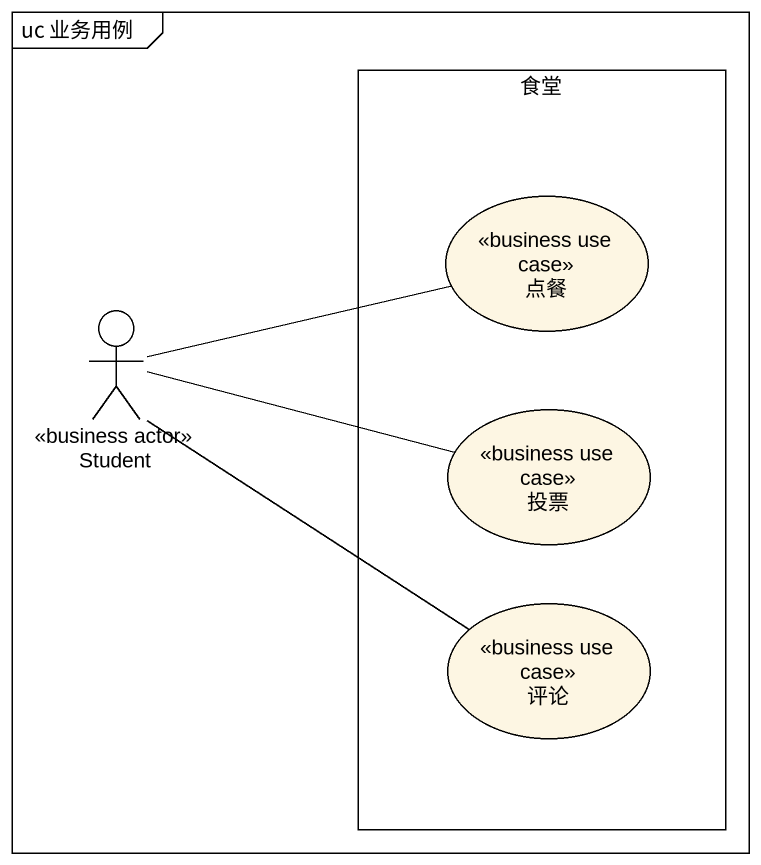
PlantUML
@startuml
mainframe uc 业务用例
rectangle 食堂 {
  usecase 点餐 <<business use case>>
  usecase 投票 <<business use case>>
  usecase 评论 <<business use case>>
}
actor Student <<business actor>>
Student -right- 点餐
Student -right- 投票
Student -- 评论
@enduml
